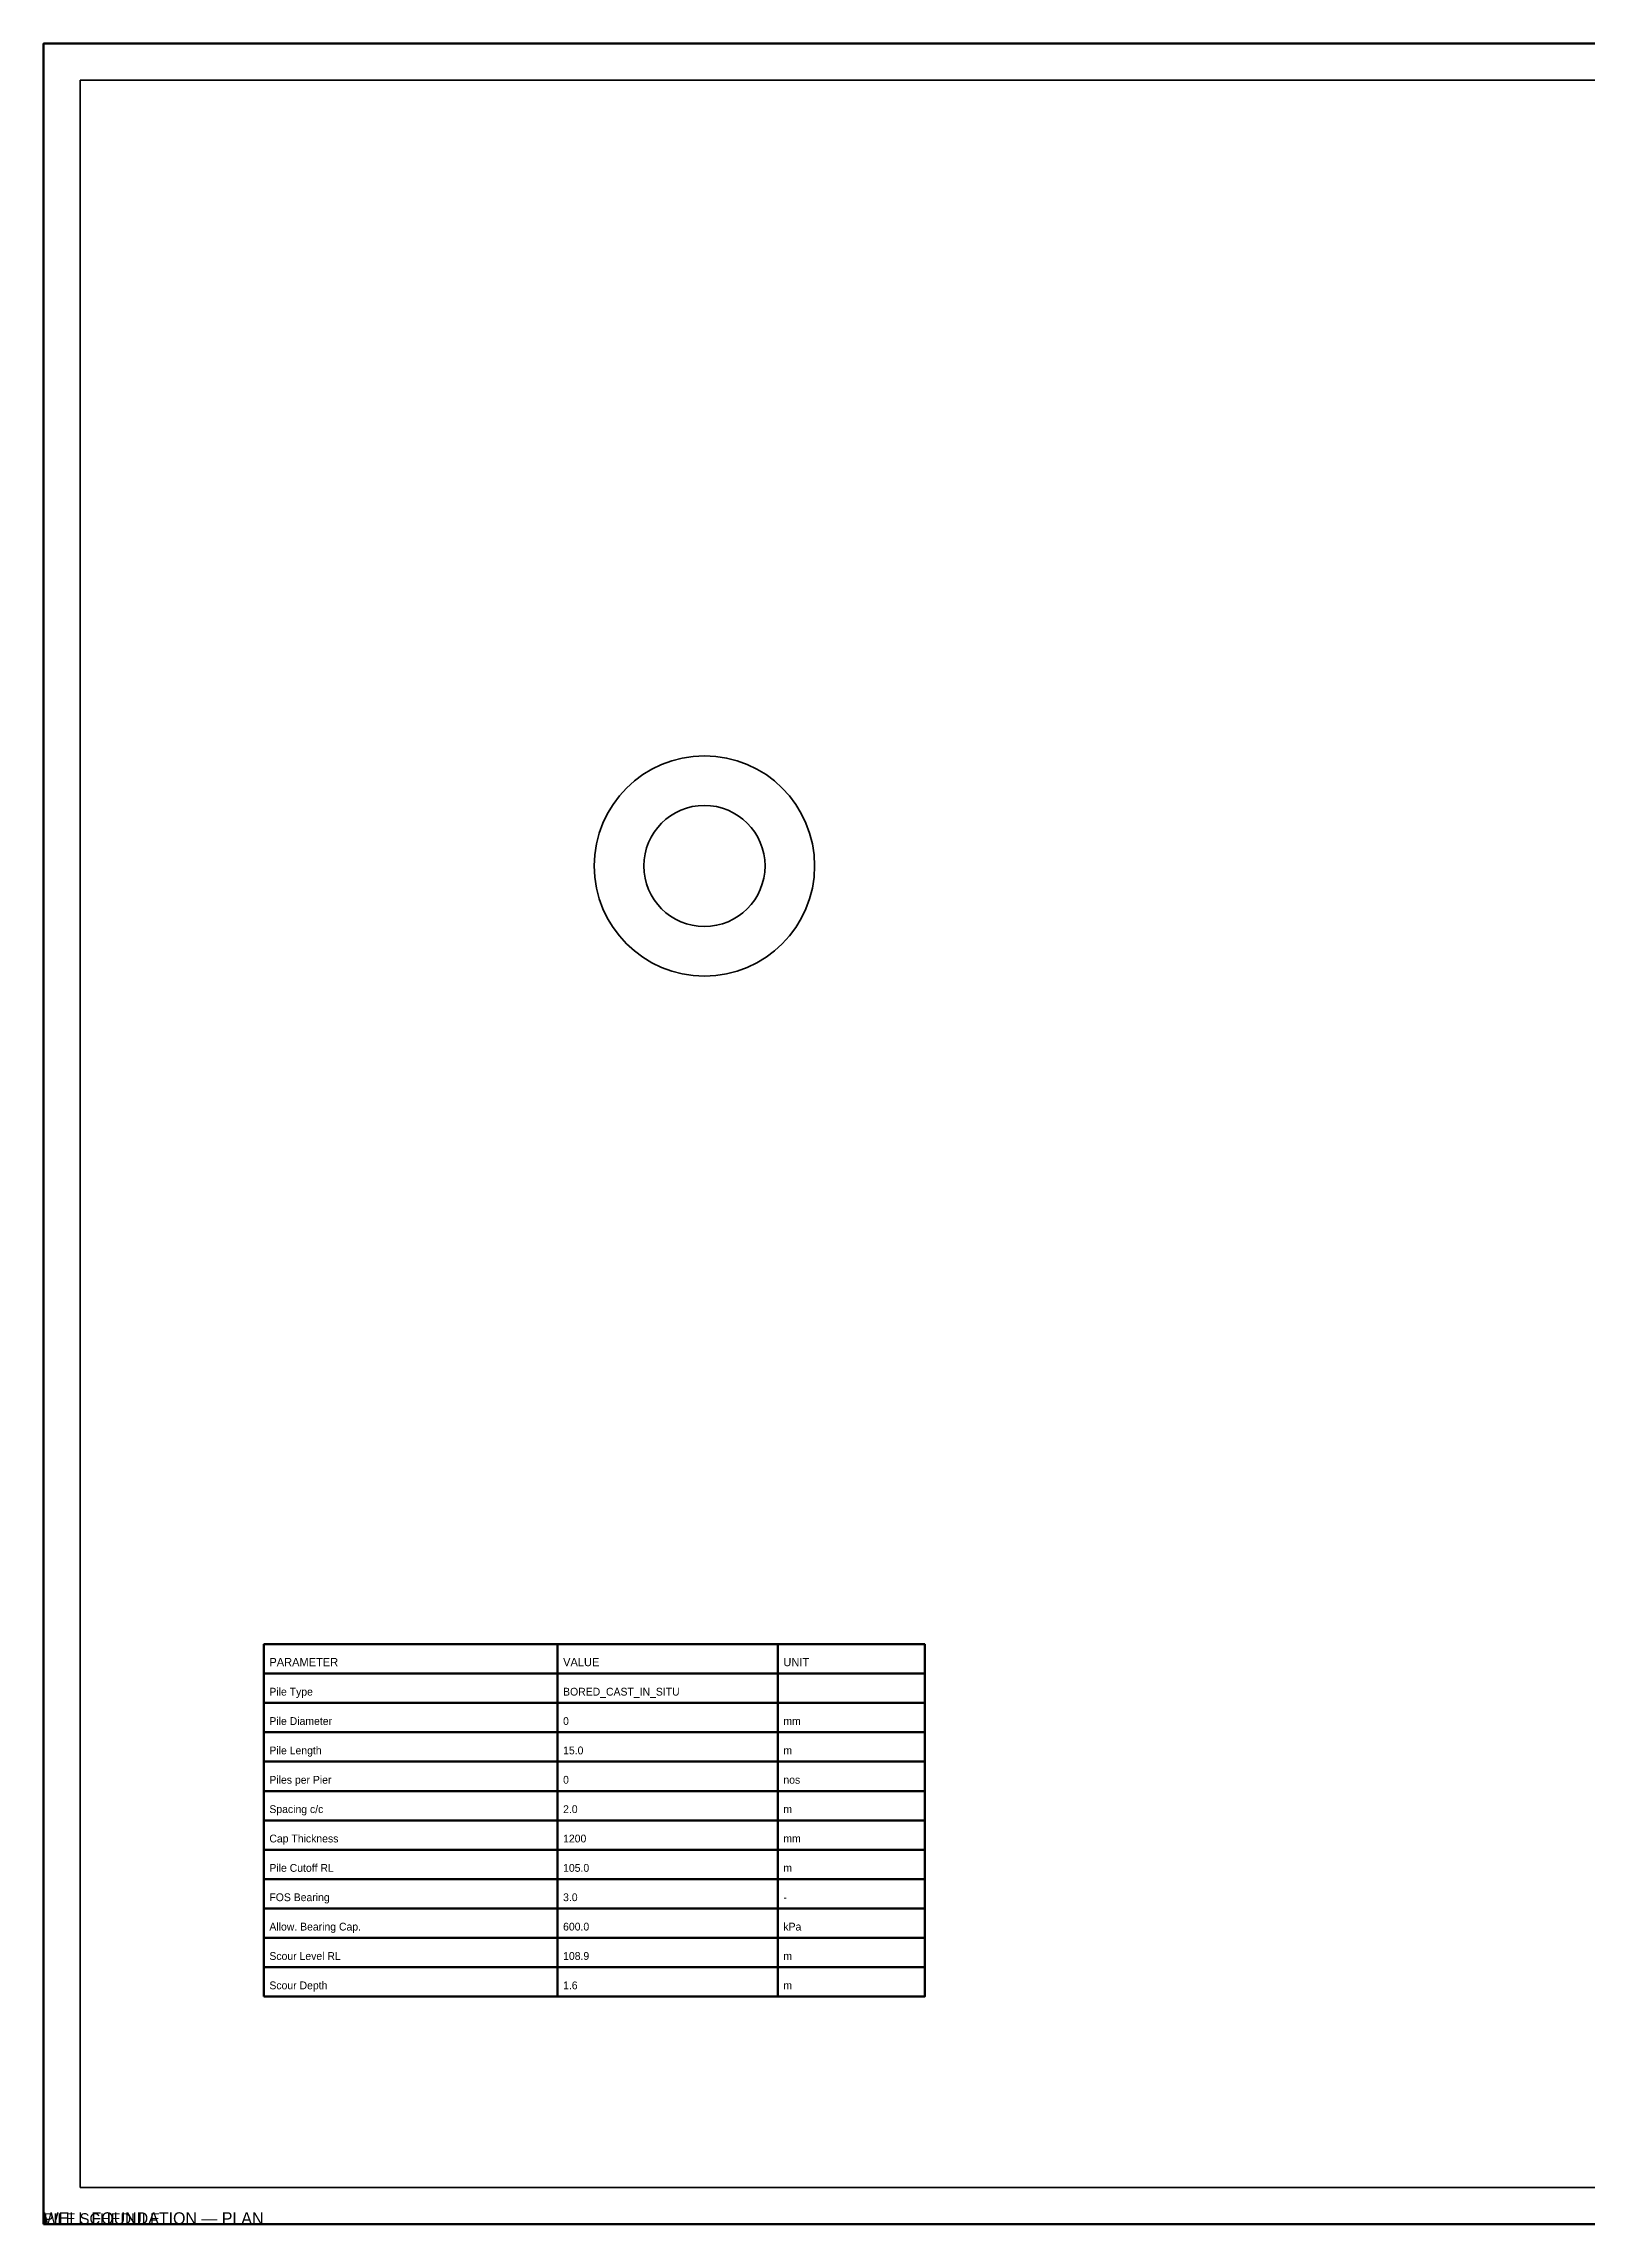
# Model space of a CAD drawing. Header units: metres. Extents: x 0 to 841, y 0 to 799.
# Drawn here: x 0 to 420, y 0 to 594 of the extents above; entities that cross this region are included whole.
import ezdxf

# ---------------------------------------------------------------- set-up
doc = ezdxf.new("R2010")
doc.units = ezdxf.units.M
for name, color, linetype, lineweight in [('BORDER-INNER', 7, 'Continuous', 35), ('BORDER-OUTER', 7, 'Continuous', 70), ('FOUND-WELL', 4, 'Continuous', 35), ('TEXT-GENERAL', 7, 'Continuous', 18), ('TEXT-HEADER', 7, 'Continuous', 25), ('TITLEBLK-BOX', 7, 'Continuous', 50)]:
    doc.layers.add(name, color=color, linetype=linetype, lineweight=lineweight)

msp = doc.modelspace()

# ---------------------------------------------------------------- linework, layer by layer
at = {"layer": 'BORDER-INNER'}
msp.add_lwpolyline([(10, 10), (831, 10), (831, 584), (10, 584), (10, 10)], dxfattribs=at)
at = {"layer": 'BORDER-OUTER'}
msp.add_lwpolyline([(0, 0), (841, 0), (841, 594), (0, 594), (0, 0)], dxfattribs=at)
at = {"layer": 'FOUND-WELL', "color": 4}
for radius in [30, 16.5]:
    msp.add_circle((180, 370), radius, dxfattribs=at)
at = {"layer": 'TITLEBLK-BOX'}
for points in [[(60, 150), (140, 150), (140, 158), (60, 158), (60, 150)], [(140, 150), (200, 150), (200, 158), (140, 158), (140, 150)], [(200, 150), (240, 150), (240, 158), (200, 158), (200, 150)], [(60, 142), (140, 142), (140, 150), (60, 150), (60, 142)], [(140, 142), (200, 142), (200, 150), (140, 150), (140, 142)], [(200, 142), (240, 142), (240, 150), (200, 150), (200, 142)], [(60, 134), (140, 134), (140, 142), (60, 142), (60, 134)], [(140, 134), (200, 134), (200, 142), (140, 142), (140, 134)], [(200, 134), (240, 134), (240, 142), (200, 142), (200, 134)], [(60, 126), (140, 126), (140, 134), (60, 134), (60, 126)], [(140, 126), (200, 126), (200, 134), (140, 134), (140, 126)], [(200, 126), (240, 126), (240, 134), (200, 134), (200, 126)], [(60, 118), (140, 118), (140, 126), (60, 126), (60, 118)], [(140, 118), (200, 118), (200, 126), (140, 126), (140, 118)], [(200, 118), (240, 118), (240, 126), (200, 126), (200, 118)], [(60, 110), (140, 110), (140, 118), (60, 118), (60, 110)], [(140, 110), (200, 110), (200, 118), (140, 118), (140, 110)], [(200, 110), (240, 110), (240, 118), (200, 118), (200, 110)], [(60, 102), (140, 102), (140, 110), (60, 110), (60, 102)], [(140, 102), (200, 102), (200, 110), (140, 110), (140, 102)], [(200, 102), (240, 102), (240, 110), (200, 110), (200, 102)], [(60, 94), (140, 94), (140, 102), (60, 102), (60, 94)], [(140, 94), (200, 94), (200, 102), (140, 102), (140, 94)], [(200, 94), (240, 94), (240, 102), (200, 102), (200, 94)], [(60, 86), (140, 86), (140, 94), (60, 94), (60, 86)], [(140, 86), (200, 86), (200, 94), (140, 94), (140, 86)], [(200, 86), (240, 86), (240, 94), (200, 94), (200, 86)], [(60, 78), (140, 78), (140, 86), (60, 86), (60, 78)], [(140, 78), (200, 78), (200, 86), (140, 86), (140, 78)], [(200, 78), (240, 78), (240, 86), (200, 86), (200, 78)], [(60, 70), (140, 70), (140, 78), (60, 78), (60, 70)], [(140, 70), (200, 70), (200, 78), (140, 78), (140, 70)], [(200, 70), (240, 70), (240, 78), (200, 78), (200, 70)], [(60, 62), (140, 62), (140, 70), (60, 70), (60, 62)], [(140, 62), (200, 62), (200, 70), (140, 70), (140, 62)], [(200, 62), (240, 62), (240, 70), (200, 70), (200, 62)]]:
    msp.add_lwpolyline(points, dxfattribs=at)

# ---------------------------------------------------------------- texts
at = {"layer": 'TEXT-GENERAL'}
for s, height, p in [('PARAMETER', 2.25, (61.5, 152)), ('VALUE', 2.25, (141.5, 152)), ('UNIT', 2.25, (201.5, 152)), ('Pile Type', 2.125, (61.5, 144)), ('BORED_CAST_IN_SITU', 2.125, (141.5, 144)), ('Pile Diameter', 2.125, (61.5, 136)), ('0', 2.12, (141.5, 136)), ('mm', 2.125, (201.5, 136)), ('Pile Length', 2.125, (61.5, 128)), ('15.0', 2.125, (141.5, 128)), ('m', 2.12, (201.5, 128)), ('Piles per Pier', 2.125, (61.5, 120)), ('0', 2.12, (141.5, 120)), ('nos', 2.125, (201.5, 120)), ('Spacing c/c', 2.125, (61.5, 112)), ('2.0', 2.125, (141.5, 112)), ('m', 2.12, (201.5, 112)), ('Cap Thickness', 2.125, (61.5, 104)), ('1200', 2.125, (141.5, 104)), ('mm', 2.125, (201.5, 104)), ('Pile Cutoff RL', 2.125, (61.5, 96)), ('105.0', 2.125, (141.5, 96)), ('m', 2.12, (201.5, 96)), ('FOS Bearing', 2.125, (61.5, 88)), ('3.0', 2.125, (141.5, 88)), ('-', 2.12, (201.5, 88)), ('Allow. Bearing Cap.', 2.125, (61.5, 80)), ('600.0', 2.125, (141.5, 80)), ('kPa', 2.125, (201.5, 80)), ('Scour Level RL', 2.125, (61.5, 72)), ('108.9', 2.125, (141.5, 72)), ('m', 2.12, (201.5, 72)), ('Scour Depth', 2.125, (61.5, 64)), ('1.6', 2.125, (141.5, 64)), ('m', 2.12, (201.5, 64))]:
    msp.add_text(s, height=height, dxfattribs=at).set_placement(p)
at = {"layer": 'TEXT-HEADER'}
for s, height in [('WELL FOUNDATION — PLAN', 3.25), ('PILE SCHEDULE', 3)]:
    msp.add_text(s, height=height, dxfattribs=at).set_placement((0, 0))

doc.saveas('drawing.dxf')
